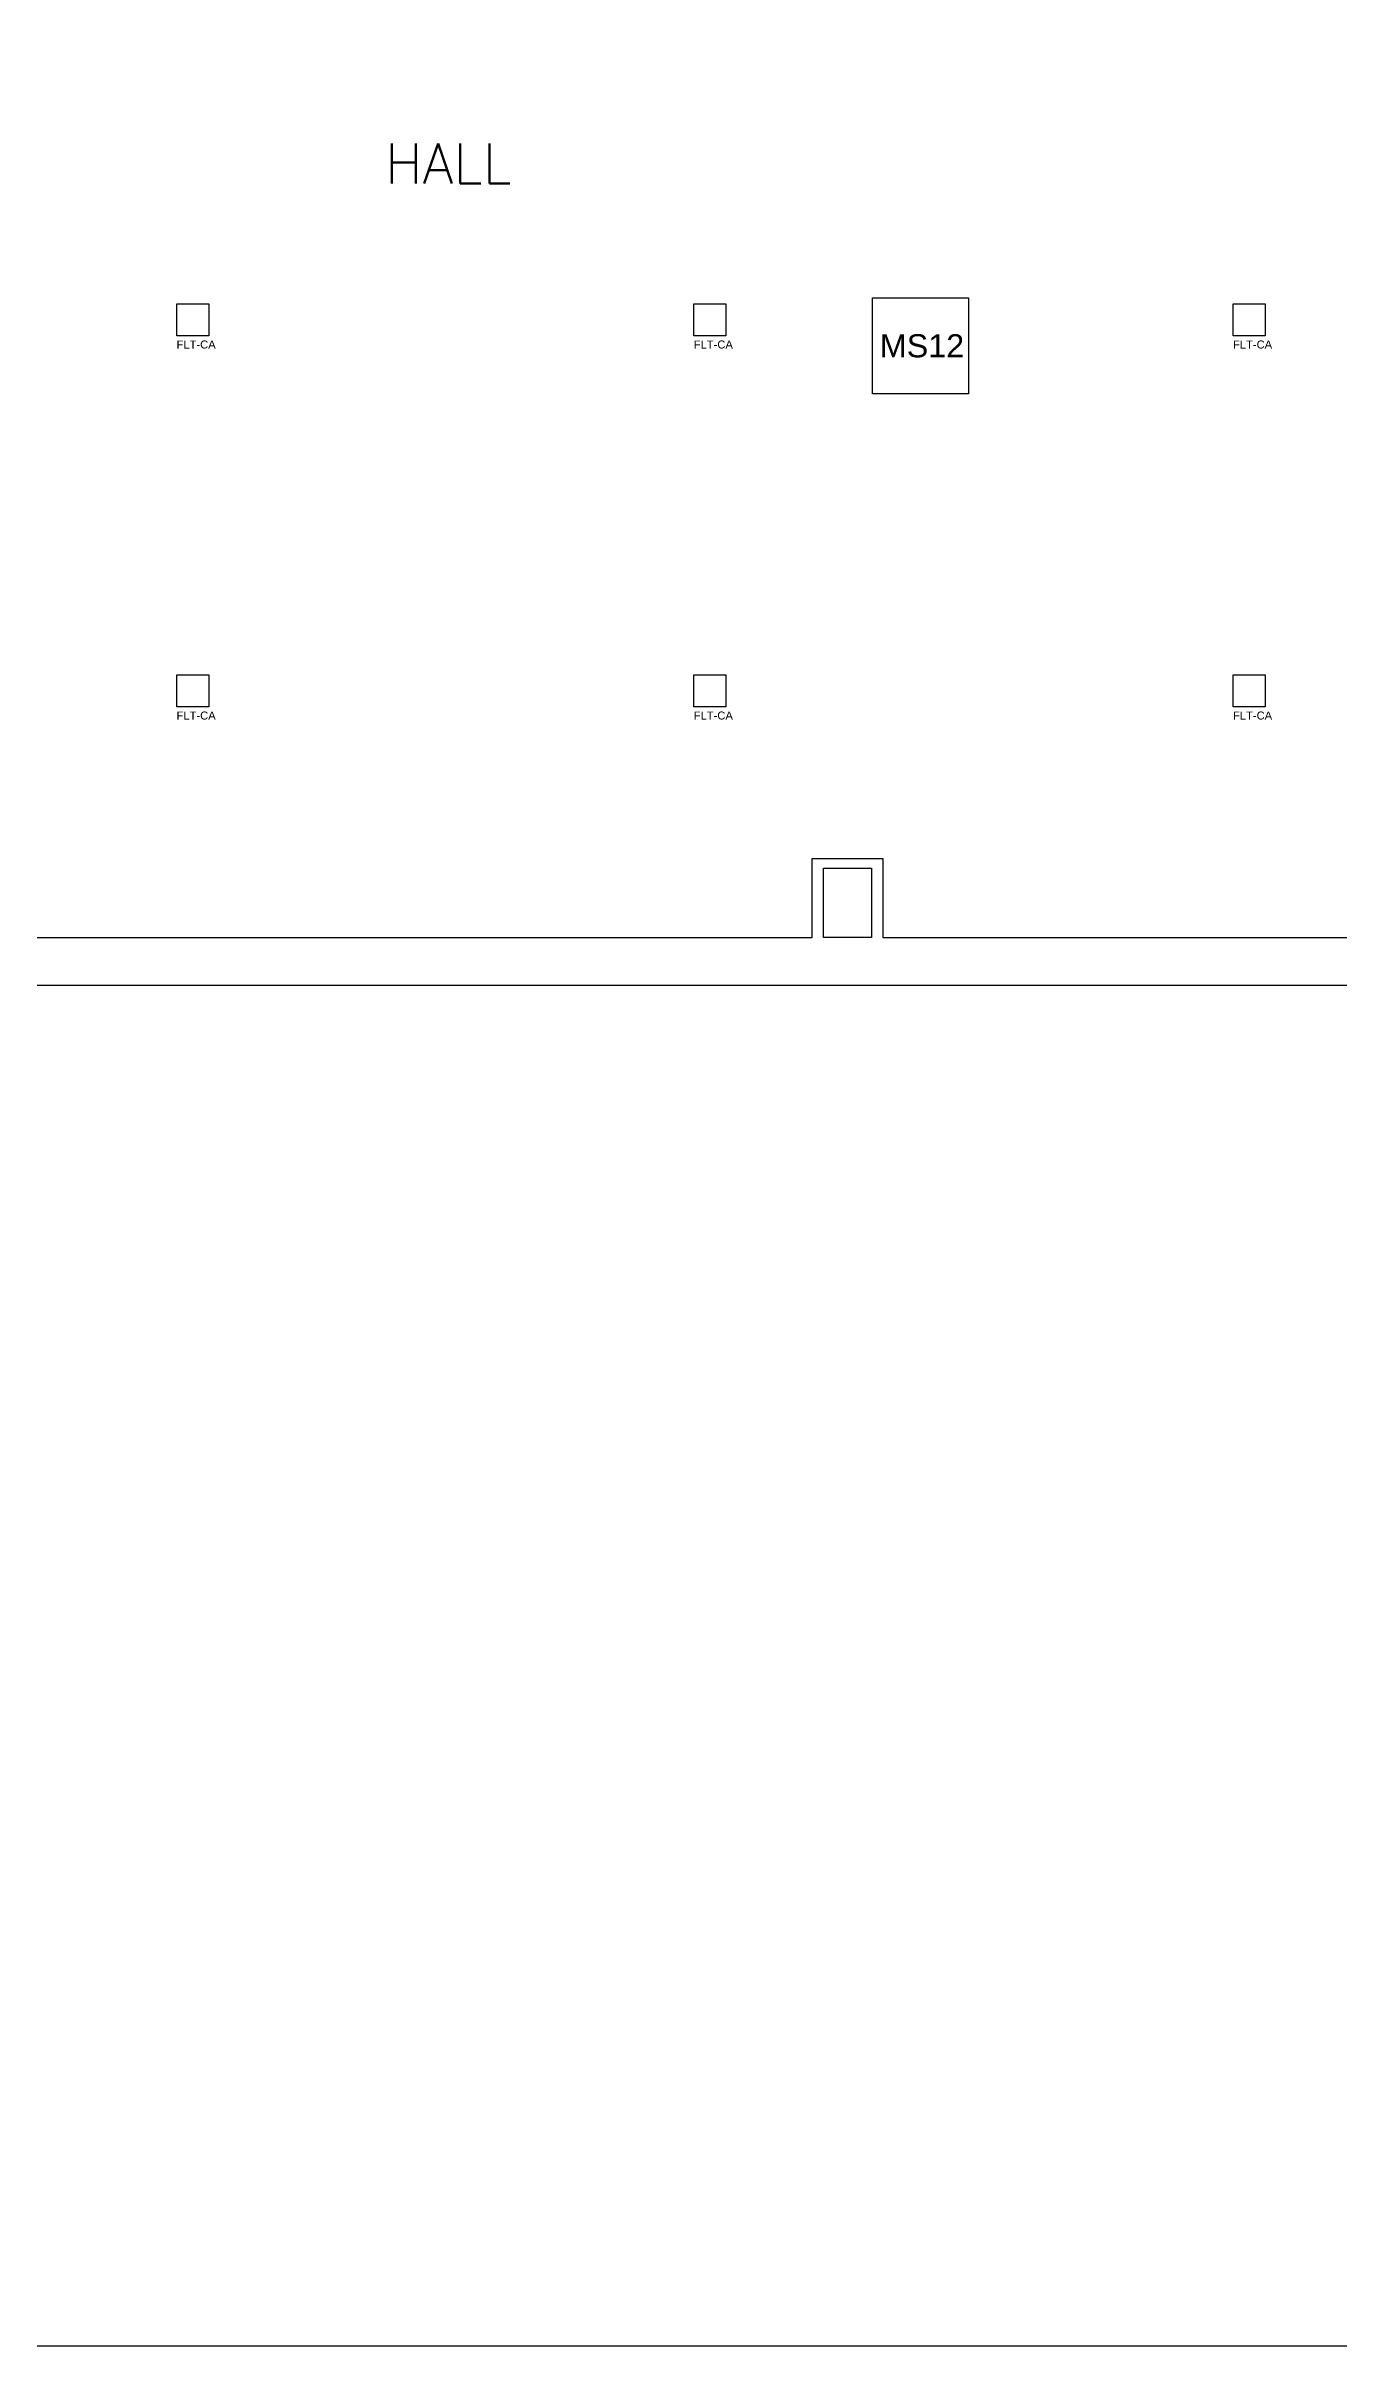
# Model space of a CAD drawing. Header units: feet. Extents: x 0 to 2574, y 0 to 1557.
# Drawn here: x 642.8 to 885, y 0 to 431.1 of the extents above; entities that cross this region are included whole.
import ezdxf
from ezdxf.enums import TextEntityAlignment as Align

# ---------------------------------------------------------------- set-up
doc = ezdxf.new("R2010")
doc.units = ezdxf.units.FT
doc.header["$MEASUREMENT"] = 0
doc.layers.get('0').update_dxf_attribs({"color": 255})
doc.layers.add('FLT-FIXTURE', color=90, linetype='Continuous')
doc.layers.add('FLT-PERIPHERALS', color=140, linetype='Continuous')
doc.styles.add('SET200', font='romans.shx', dxfattribs={"height": 200})
doc.styles.get("Standard").update_dxf_attribs({"font": 'arial.ttf'})

# ---------------------------------------------------------------- blocks, each defined once
blk = doc.blocks.new('AN')
at = {"style": 'SET200'}
blk.add_attdef('AREA', text='', height=7.49, dxfattribs=at).set_placement((17.79, -9.96), align=Align.CENTER)
blk = doc.blocks.new('FLT-CA')
at = {"layer": 'FLT-FIXTURE'}
blk.add_lwpolyline([(0, 6), (6, 6), (6, 0), (0, 0)], close=True, dxfattribs=at)
blk.add_attdef('FLT-CA', (-0.03, -2.37), '', height=1.5, dxfattribs=at)
blk = doc.blocks.new('FLT-MS12')
at = {"layer": 'FLT-PERIPHERALS'}
blk.add_lwpolyline([(0, 18), (18, 18), (18, 0), (0, 0)], close=True, dxfattribs=at)
at = {"layer": 'FLT-PERIPHERALS', "insert": (1.4, 11.18), "char_height": 4.333, "attachment_point": 1}
blk.add_mtext_dynamic_manual_height_columns('MS12', width=17.9976, gutter_width=1, heights=[0], dxfattribs=at)

msp = doc.modelspace()

# ---------------------------------------------------------------- linework, layer by layer
msp.add_lwpolyline([(0, 1556.98), (2574.01, 1556.98), (2574.01, 0), (0, 0)], close=True)
for points in [[(1478.08, 255.04), (623.05, 255.04), (623.05, 126.04), (607.05, 126.04), (607.05, 136.29), (429.55, 136.54), (429.55, 239.04), (417.05, 239.04), (417.05, 255.04), (337.05, 255.04), (337.05, 239.04), (321.05, 239.04), (321.05, 255.04), (241.05, 255.04), (241.05, 239.04), (225.05, 239.04), (225.05, 255.04), (145.05, 255.04), (145.05, 239.04), (129.05, 239.04), (129.05, 255.04), (54.61, 255.04), (54.61, 1284.04), (2518.76, 1284.04)], [(447.55, 255.04), (439.05, 255.04), (439.05, 146.04), (612.05, 146.04), (612.05, 255.04), (529.05, 255.04), (529.05, 239.04), (513.05, 239.04), (513.05, 255.04), (483.55, 255.04), (483.55, 264.04), (786.41, 264.04), (786.41, 278.81), (799.69, 278.81), (799.69, 264.04), (891.61, 264.04), (891.61, 381.07), (896.61, 381.07)], [(788.55, 277.04), (797.55, 277.04), (797.55, 264.04), (788.55, 264.04), (788.55, 277.04)]]:
    msp.add_lwpolyline(points)

# ---------------------------------------------------------------- block references
msp.add_blockref('AN', (700.41, 415.32)).add_auto_attribs({'AREA': 'HALL'})
at = {"layer": 'FLT-FIXTURE'}
for p in [(667.28, 376.8), (764.26, 376.8), (865.37, 376.8), (667.28, 307.25), (764.26, 307.25), (865.37, 307.25)]:
    msp.add_blockref('FLT-CA', p, dxfattribs=at).add_auto_attribs({'FLT-CA': 'FLT-CA'})
at = {"layer": 'FLT-PERIPHERALS'}
msp.add_blockref('FLT-MS12', (797.72, 365.93), dxfattribs=at)

doc.saveas('drawing.dxf')
